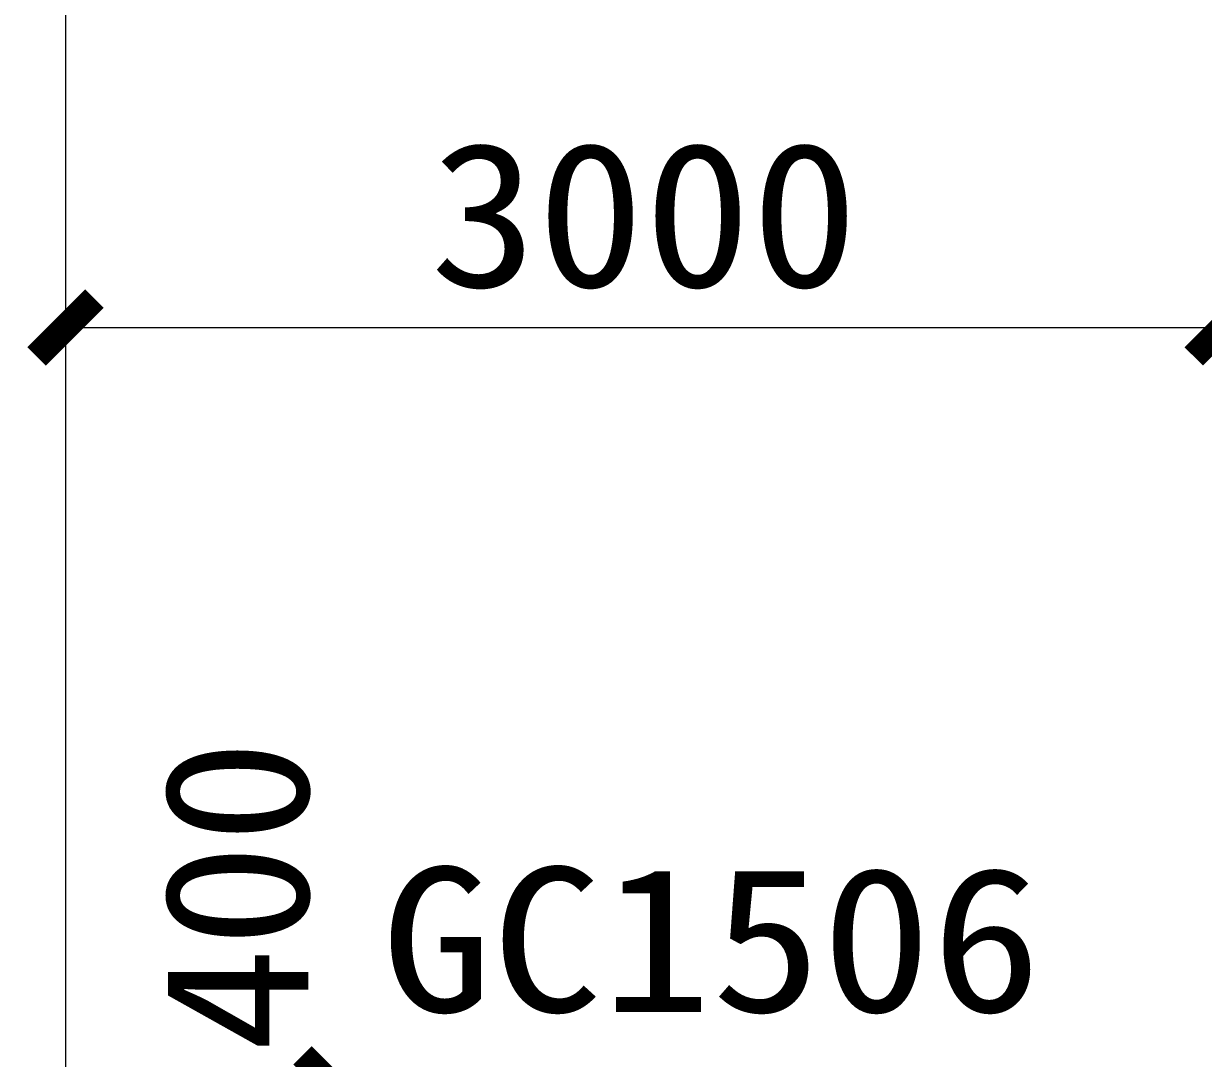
# Model space of a CAD drawing. Extents: x -307567 to 704339, y -10277 to 165507.
# Drawn here: x -29337 to -26278, y 142497 to 145180 of the extents above; entities that cross this region are included whole.
import ezdxf
from ezdxf.enums import TextEntityAlignment as Align

# ---------------------------------------------------------------- set-up
doc = ezdxf.new("R2010")
doc.units = 0
doc.header["$MEASUREMENT"] = 0
doc.layers.add('我的', color=255, linetype='CONTINUOUS', lineweight=0)
doc.styles.get("Standard").update_dxf_attribs({"font": 'txt', "height": 3})

msp = doc.modelspace()

# ---------------------------------------------------------------- linework, layer by layer
at = {"layer": '我的', "color": 0}
for p, q in [((-29228.30812, 147990.48999), (-29228.30812, 134180.00302)), ((-29228.30812, 144542.05448), (-29228.30812, 133718.69856)), ((-29228.30812, 144392.05523), (-26228.32312, 144392.05523))]:
    msp.add_line(p, q, dxfattribs=at)
at = {"layer": '我的', "color": 0, "const_width": 67.49966}
for points in [[(-29303.30775, 144317.0556), (-29153.3085, 144467.05485)], [(-26303.32275, 144317.0556), (-26153.3235, 144467.05485)], [(-28613.80924, 142504.96139), (-28463.80999, 142354.96214)]]:
    msp.add_lwpolyline(points, dxfattribs=at)

# ---------------------------------------------------------------- texts
at = {"layer": '我的', "color": 0}
for s, width, p, p2 in [('3000', 0.934755, (-28283.30552, 144497.05653), (-27173.2891, 144497.05653)), ('GC1506', 0.882573, (-28408.29269, 142617.46083), (-26698.31589, 142617.46083))]:
    msp.add_text(s, height=374.998125, dxfattribs=dict(at, width=width)).set_placement(p, p2, align=Align.FIT)
at = {"layer": '我的', "color": 0, "width": 0.925708}
msp.add_text('400', height=374.998125, rotation=90, dxfattribs=at).set_placement((-28598.79467, 142513.96098), (-28598.79467, 143323.95144), align=Align.FIT)

doc.saveas('drawing.dxf')
